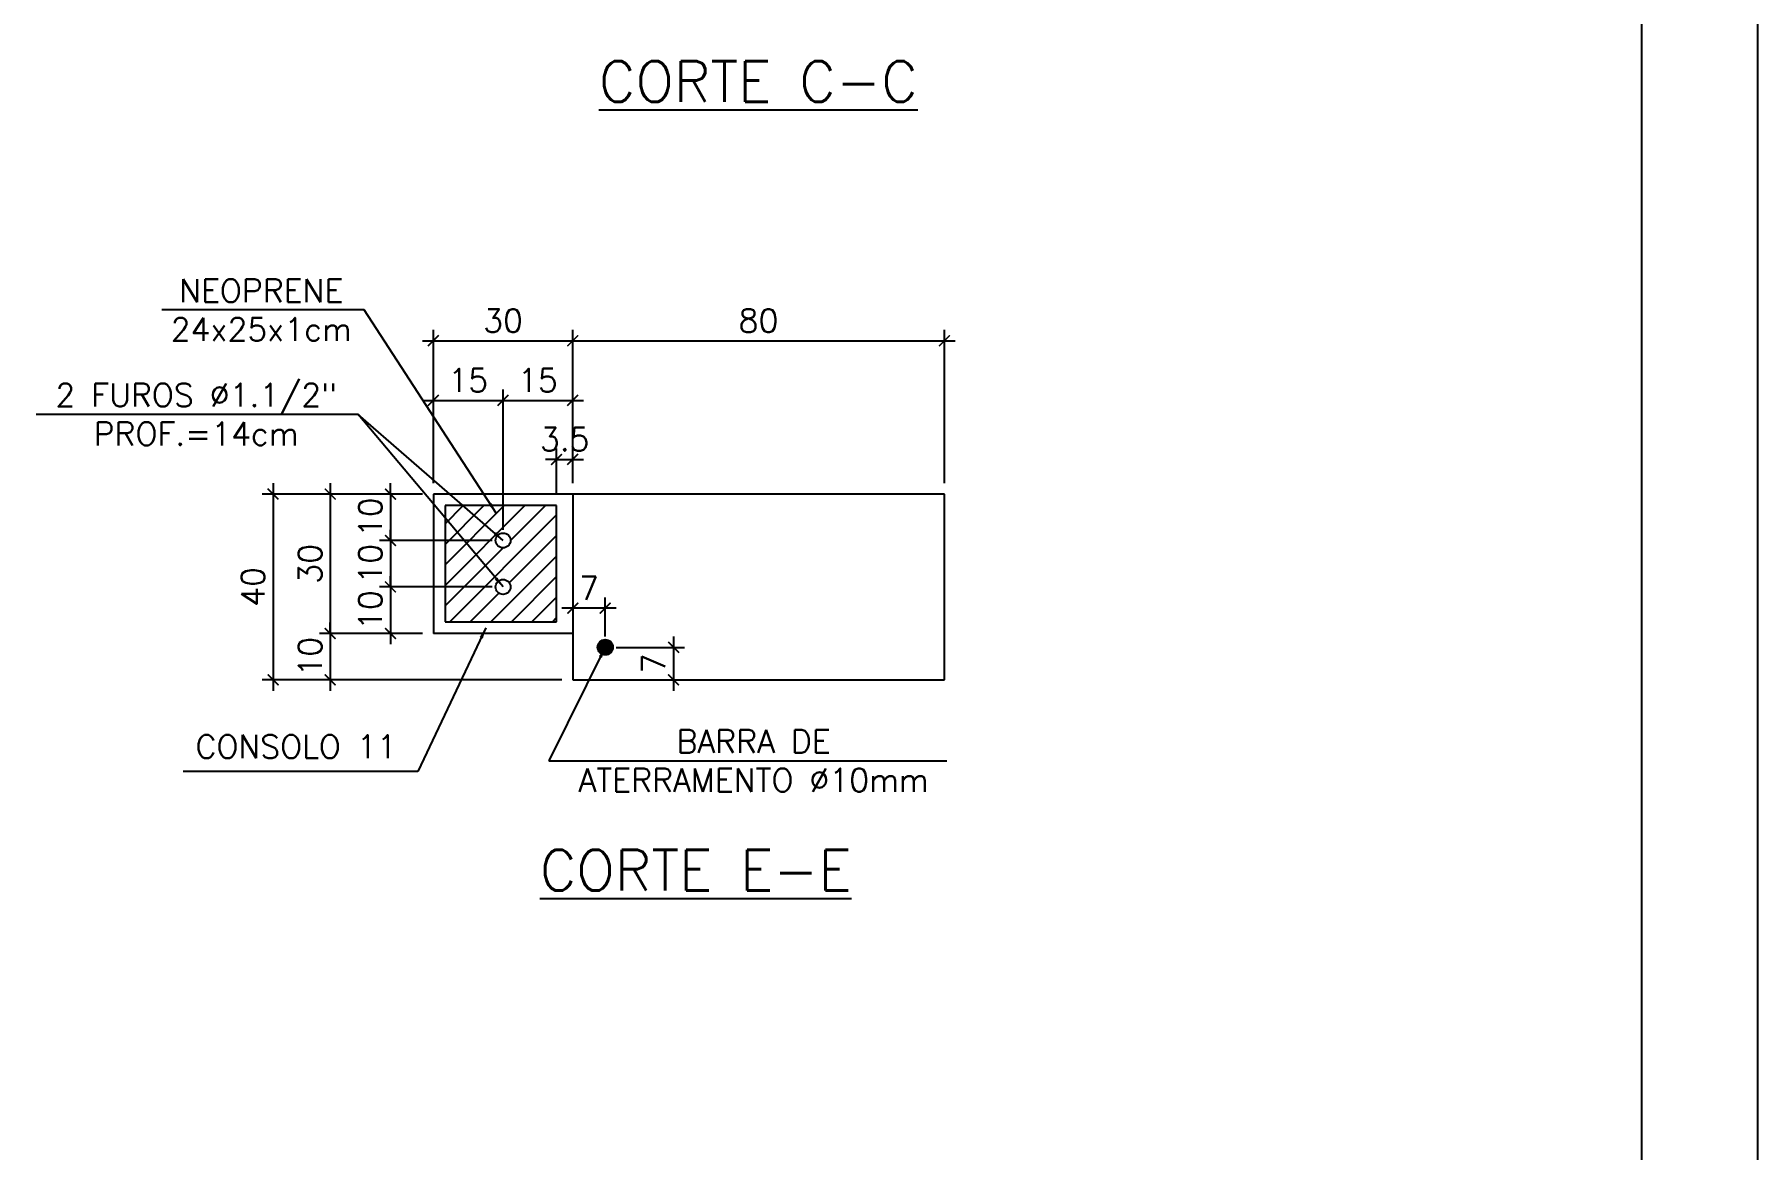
# Model space of a CAD drawing. Header units: centimetres. Extents: x 1658 to 19651, y 8082 to 11444.
# Drawn here: x 5401 to 6513, y 9991 to 10711 of the extents above; entities that cross this region are included whole.
import ezdxf

# ---------------------------------------------------------------- set-up
doc = ezdxf.new("R2010")
doc.units = ezdxf.units.CM
doc.header["$LTSCALE"] = 50
doc.header["$MEASUREMENT"] = 0
doc.header["$PDMODE"] = 67
for name, color, linetype in [('COTAS-PRECON', 1, 'Continuous'), ('FORMATO-PRECON', 2, 'Continuous'), ('HACHURAS-PRECON', 1, 'Continuous'), ('LINHA-01-PRECON', 1, 'Continuous'), ('LINHA-02-PRECON', 2, 'Continuous'), ('LINHA-03-PRECON', 3, 'Continuous'), ('LINHA-04-PRECON', 4, 'Continuous'), ('填充', 7, 'Continuous')]:
    doc.layers.add(name, color=color, linetype=linetype)
doc.styles.get("Standard").update_dxf_attribs({"font": 'romans.shx'})
doc.dimstyles.new('ESC75-25', dxfattribs={"dimscale": 0, "dimtxt": 15, "dimasz": 7, "dimexe": 7, "dimexo": 7, "dimgap": 5.5, "dimtad": 1, "dimdec": 1, "dimlfac": 0.333333, "dimdsep": 46, "dimtxsty": 'Standard', "dimblk": 'ARCHTICK', "dimcen": 0.1, "dimdle": 7, "dimclrd": 256, "dimclre": 256, "dimclrt": 2, "dimadec": 0, "dimazin": 0, "dimtfac": 1, "dimtdec": 1, "dimtix": 1, "dimtmove": 2, "dimatfit": 3, "dimfxl": 1, "dimarcsym": 0})
doc.dimstyles.new('ESC75-75', dxfattribs={"dimscale": 0, "dimtxt": 15, "dimasz": 7, "dimexe": 7, "dimexo": 7, "dimgap": 5.5, "dimtad": 1, "dimdec": 1, "dimdsep": 46, "dimtxsty": 'Standard', "dimblk": 'ARCHTICK', "dimcen": 0.1, "dimdle": 7, "dimclrd": 256, "dimclre": 256, "dimclrt": 2, "dimadec": 0, "dimazin": 0, "dimtfac": 1, "dimtdec": 1, "dimtix": 1, "dimtmove": 2, "dimatfit": 3, "dimfxl": 1, "dimarcsym": 0})

# ---------------------------------------------------------------- blocks, each defined once
blk = doc.blocks.new('A$C2E607E54')
at = {"layer": 'FORMATO-PRECON'}
blk.add_lwpolyline([(0, 4200), (2970, 4200), (2970, 0), (0, 0)], close=True, dxfattribs=at)
at = {"layer": 'FORMATO-PRECON', "color": 6}
blk.add_lwpolyline([(100, 3950), (2870, 3950), (2870, 100), (100, 100)], close=True, dxfattribs=at)
blk = doc.blocks.new('_ArchTick')
at = {"color": 0, "linetype": 'ByBlock', "const_width": 0.15}
blk.add_lwpolyline([(-0.5, -0.5), (0.5, 0.5)], dxfattribs=at)
blk = doc.blocks.new('*D124')
at = {"layer": 'Defpoints', "color": 0, "transparency": 16777216}
for p in [(5748.3, 10513.5), (5658.3, 10414.5), (5748.3, 10414.5)]:
    blk.add_point(p, dxfattribs=at)
at = {"layer": 'LINHA-01-PRECON', "lineweight": -2, "transparency": 16777216}
for p, q in [((5658.3, 10421.5), (5658.3, 10520.5)), ((5748.3, 10421.5), (5748.3, 10520.5)), ((5651.3, 10513.5), (5755.3, 10513.5))]:
    blk.add_line(p, q, dxfattribs=at)
at = {"layer": 'LINHA-01-PRECON', "lineweight": -2, "transparency": 16777216, "xscale": 7, "yscale": 7, "zscale": 7, "rotation": 180}
blk.add_blockref('_ArchTick', (5658.3, 10513.5), dxfattribs=at)
at = {"layer": 'LINHA-01-PRECON', "lineweight": -2, "transparency": 16777216, "xscale": 7, "yscale": 7, "zscale": 7}
blk.add_blockref('_ArchTick', (5748.3, 10513.5), dxfattribs=at)
at = {"layer": 'LINHA-01-PRECON', "color": 2, "transparency": 16777216, "insert": (5703.3, 10526.5), "char_height": 15, "attachment_point": 5}
blk.add_mtext('30', dxfattribs=at)
blk = doc.blocks.new('*D125')
at = {"layer": 'Defpoints', "color": 0, "transparency": 16777216}
for p in [(5988.3, 10513.5), (5748.3, 10414.5), (5988.3, 10414.5)]:
    blk.add_point(p, dxfattribs=at)
at = {"layer": 'LINHA-01-PRECON', "lineweight": -2, "transparency": 16777216}
for p, q in [((5748.3, 10421.5), (5748.3, 10520.5)), ((5988.3, 10421.5), (5988.3, 10520.5)), ((5741.3, 10513.5), (5995.3, 10513.5))]:
    blk.add_line(p, q, dxfattribs=at)
at = {"layer": 'LINHA-01-PRECON', "lineweight": -2, "transparency": 16777216, "xscale": 7, "yscale": 7, "zscale": 7, "rotation": 180}
blk.add_blockref('_ArchTick', (5748.3, 10513.5), dxfattribs=at)
at = {"layer": 'LINHA-01-PRECON', "lineweight": -2, "transparency": 16777216, "xscale": 7, "yscale": 7, "zscale": 7}
blk.add_blockref('_ArchTick', (5988.3, 10513.5), dxfattribs=at)
at = {"layer": 'LINHA-01-PRECON', "color": 2, "transparency": 16777216, "insert": (5868.3, 10526.5), "char_height": 15, "attachment_point": 5}
blk.add_mtext('80', dxfattribs=at)
blk = doc.blocks.new('*D126')
at = {"layer": 'Defpoints', "color": 0, "transparency": 16777216}
for p in [(5703.3, 10475), (5658.3, 10414.5), (5703.3, 10384.5)]:
    blk.add_point(p, dxfattribs=at)
at = {"layer": 'LINHA-01-PRECON', "lineweight": -2, "transparency": 16777216}
for p, q in [((5658.3, 10421.5), (5658.3, 10482)), ((5703.3, 10391.5), (5703.3, 10482)), ((5651.3, 10475), (5710.3, 10475))]:
    blk.add_line(p, q, dxfattribs=at)
at = {"layer": 'LINHA-01-PRECON', "lineweight": -2, "transparency": 16777216, "xscale": 7, "yscale": 7, "zscale": 7, "rotation": 180}
blk.add_blockref('_ArchTick', (5658.3, 10475), dxfattribs=at)
at = {"layer": 'LINHA-01-PRECON', "lineweight": -2, "transparency": 16777216, "xscale": 7, "yscale": 7, "zscale": 7}
blk.add_blockref('_ArchTick', (5703.3, 10475), dxfattribs=at)
at = {"layer": 'LINHA-01-PRECON', "color": 2, "transparency": 16777216, "insert": (5680.8, 10488), "char_height": 15, "attachment_point": 5}
blk.add_mtext('15', dxfattribs=at)
blk = doc.blocks.new('*D127')
at = {"layer": 'Defpoints', "color": 0, "transparency": 16777216}
for p in [(5748.3, 10475), (5748.3, 10414.5), (5703.3, 10384.5)]:
    blk.add_point(p, dxfattribs=at)
at = {"layer": 'LINHA-01-PRECON', "lineweight": -2, "transparency": 16777216}
for p, q in [((5703.3, 10391.5), (5703.3, 10482)), ((5748.3, 10421.5), (5748.3, 10482)), ((5696.3, 10475), (5755.3, 10475))]:
    blk.add_line(p, q, dxfattribs=at)
at = {"layer": 'LINHA-01-PRECON', "lineweight": -2, "transparency": 16777216, "xscale": 7, "yscale": 7, "zscale": 7, "rotation": 180}
blk.add_blockref('_ArchTick', (5703.3, 10475), dxfattribs=at)
at = {"layer": 'LINHA-01-PRECON', "lineweight": -2, "transparency": 16777216, "xscale": 7, "yscale": 7, "zscale": 7}
blk.add_blockref('_ArchTick', (5748.3, 10475), dxfattribs=at)
at = {"layer": 'LINHA-01-PRECON', "color": 2, "transparency": 16777216, "insert": (5725.8, 10488), "char_height": 15, "attachment_point": 5}
blk.add_mtext('15', dxfattribs=at)
blk = doc.blocks.new('*D128')
at = {"layer": 'Defpoints', "color": 0, "transparency": 16777216}
for p in [(5748.3, 10436.9), (5748.3, 10414.5), (5737.8, 10407)]:
    blk.add_point(p, dxfattribs=at)
at = {"layer": 'LINHA-01-PRECON', "lineweight": -2, "transparency": 16777216}
for p, q in [((5737.8, 10436.9), (5730.8, 10436.9)), ((5737.8, 10414), (5737.8, 10443.9)), ((5737.8, 10436.9), (5748.3, 10436.9)), ((5748.3, 10421.5), (5748.3, 10443.9)), ((5748.3, 10436.9), (5755.3, 10436.9))]:
    blk.add_line(p, q, dxfattribs=at)
at = {"layer": 'LINHA-01-PRECON', "lineweight": -2, "transparency": 16777216, "xscale": 7, "yscale": 7, "zscale": 7}
blk.add_blockref('_ArchTick', (5737.8, 10436.9), dxfattribs=at)
at = {"layer": 'LINHA-01-PRECON', "lineweight": -2, "transparency": 16777216, "xscale": 7, "yscale": 7, "zscale": 7, "rotation": 180}
blk.add_blockref('_ArchTick', (5748.3, 10436.9), dxfattribs=at)
at = {"layer": 'LINHA-01-PRECON', "color": 2, "transparency": 16777216, "insert": (5743.1, 10449.9), "char_height": 15, "attachment_point": 5}
blk.add_mtext('3.5', dxfattribs=at)
blk = doc.blocks.new('*D129')
at = {"layer": 'Defpoints', "color": 0, "transparency": 16777216}
for p in [(5658.3, 10414.5), (5630.6, 10384.5), (5703.3, 10384.5)]:
    blk.add_point(p, dxfattribs=at)
at = {"layer": 'LINHA-01-PRECON', "lineweight": -2, "transparency": 16777216}
for p, q in [((5651.3, 10414.5), (5623.6, 10414.5)), ((5630.6, 10414.5), (5630.6, 10421.5)), ((5630.6, 10414.5), (5630.6, 10384.5)), ((5696.3, 10384.5), (5623.6, 10384.5)), ((5630.6, 10384.5), (5630.6, 10377.5))]:
    blk.add_line(p, q, dxfattribs=at)
at = {"layer": 'LINHA-01-PRECON', "lineweight": -2, "transparency": 16777216, "xscale": 7, "yscale": 7, "zscale": 7}
for p, rotation in [((5630.6, 10414.5), 270), ((5630.6, 10384.5), 90)]:
    blk.add_blockref('_ArchTick', p, dxfattribs=dict(at, rotation=rotation))
at = {"layer": 'LINHA-01-PRECON', "color": 2, "transparency": 16777216, "insert": (5617.6, 10399.5), "char_height": 15, "attachment_point": 5, "rotation": 90}
blk.add_mtext('10', dxfattribs=at)
blk = doc.blocks.new('*D130')
at = {"layer": 'Defpoints', "color": 0, "transparency": 16777216}
for p in [(5703.3, 10384.5), (5630.6, 10354.5), (5703.3, 10354.5)]:
    blk.add_point(p, dxfattribs=at)
at = {"layer": 'LINHA-01-PRECON', "lineweight": -2, "transparency": 16777216}
for p, q in [((5696.3, 10384.5), (5623.6, 10384.5)), ((5630.6, 10384.5), (5630.6, 10391.5)), ((5630.6, 10384.5), (5630.6, 10354.5)), ((5696.3, 10354.5), (5623.6, 10354.5)), ((5630.6, 10354.5), (5630.6, 10347.5))]:
    blk.add_line(p, q, dxfattribs=at)
at = {"layer": 'LINHA-01-PRECON', "lineweight": -2, "transparency": 16777216, "xscale": 7, "yscale": 7, "zscale": 7}
for p, rotation in [((5630.6, 10384.5), 270), ((5630.6, 10354.5), 90)]:
    blk.add_blockref('_ArchTick', p, dxfattribs=dict(at, rotation=rotation))
at = {"layer": 'LINHA-01-PRECON', "color": 2, "transparency": 16777216, "insert": (5617.6, 10369.5), "char_height": 15, "attachment_point": 5, "rotation": 90}
blk.add_mtext('10', dxfattribs=at)
blk = doc.blocks.new('*D131')
at = {"layer": 'Defpoints', "color": 0, "transparency": 16777216}
for p in [(5703.3, 10354.5), (5630.6, 10324.5), (5658.3, 10324.5)]:
    blk.add_point(p, dxfattribs=at)
at = {"layer": 'LINHA-01-PRECON', "lineweight": -2, "transparency": 16777216}
for p, q in [((5630.6, 10354.5), (5630.6, 10361.5)), ((5696.3, 10354.5), (5623.6, 10354.5)), ((5630.6, 10354.5), (5630.6, 10324.5)), ((5651.3, 10324.5), (5623.6, 10324.5)), ((5630.6, 10324.5), (5630.6, 10317.5))]:
    blk.add_line(p, q, dxfattribs=at)
at = {"layer": 'LINHA-01-PRECON', "lineweight": -2, "transparency": 16777216, "xscale": 7, "yscale": 7, "zscale": 7}
for p, rotation in [((5630.6, 10354.5), 270), ((5630.6, 10324.5), 90)]:
    blk.add_blockref('_ArchTick', p, dxfattribs=dict(at, rotation=rotation))
at = {"layer": 'LINHA-01-PRECON', "color": 2, "transparency": 16777216, "insert": (5617.6, 10339.5), "char_height": 15, "attachment_point": 5, "rotation": 90}
blk.add_mtext('10', dxfattribs=at)
blk = doc.blocks.new('*D132')
at = {"layer": 'Defpoints', "color": 0, "transparency": 16777216}
for p in [(5658.3, 10414.5), (5591.7, 10324.5), (5658.3, 10324.5)]:
    blk.add_point(p, dxfattribs=at)
at = {"layer": 'LINHA-01-PRECON', "lineweight": -2, "transparency": 16777216}
for p, q in [((5651.3, 10414.5), (5584.7, 10414.5)), ((5591.7, 10421.5), (5591.7, 10317.5)), ((5651.3, 10324.5), (5584.7, 10324.5))]:
    blk.add_line(p, q, dxfattribs=at)
at = {"layer": 'LINHA-01-PRECON', "lineweight": -2, "transparency": 16777216, "xscale": 7, "yscale": 7, "zscale": 7}
for p, rotation in [((5591.7, 10414.5), 90), ((5591.7, 10324.5), 270)]:
    blk.add_blockref('_ArchTick', p, dxfattribs=dict(at, rotation=rotation))
at = {"layer": 'LINHA-01-PRECON', "color": 2, "transparency": 16777216, "insert": (5578.7, 10369.5), "char_height": 15, "attachment_point": 5, "rotation": 90}
blk.add_mtext('30', dxfattribs=at)
blk = doc.blocks.new('*D133')
at = {"layer": 'Defpoints', "color": 0, "transparency": 16777216}
for p in [(5658.3, 10324.5), (5591.7, 10294.5), (5748.3, 10294.5)]:
    blk.add_point(p, dxfattribs=at)
at = {"layer": 'LINHA-01-PRECON', "lineweight": -2, "transparency": 16777216}
for p, q in [((5591.7, 10324.5), (5591.7, 10331.5)), ((5651.3, 10324.5), (5584.7, 10324.5)), ((5591.7, 10324.5), (5591.7, 10294.5)), ((5741.3, 10294.5), (5584.7, 10294.5)), ((5591.7, 10294.5), (5591.7, 10287.5))]:
    blk.add_line(p, q, dxfattribs=at)
at = {"layer": 'LINHA-01-PRECON', "lineweight": -2, "transparency": 16777216, "xscale": 7, "yscale": 7, "zscale": 7}
for p, rotation in [((5591.7, 10324.5), 270), ((5591.7, 10294.5), 90)]:
    blk.add_blockref('_ArchTick', p, dxfattribs=dict(at, rotation=rotation))
at = {"layer": 'LINHA-01-PRECON', "color": 2, "transparency": 16777216, "insert": (5578.7, 10309.5), "char_height": 15, "attachment_point": 5, "rotation": 90}
blk.add_mtext('10', dxfattribs=at)
blk = doc.blocks.new('*D134')
at = {"layer": 'Defpoints', "color": 0, "transparency": 16777216}
for p in [(5658.3, 10414.5), (5554.8, 10294.5), (5748.3, 10294.5)]:
    blk.add_point(p, dxfattribs=at)
at = {"layer": 'LINHA-01-PRECON', "lineweight": -2, "transparency": 16777216}
for p, q in [((5651.3, 10414.5), (5547.8, 10414.5)), ((5554.8, 10421.5), (5554.8, 10287.5)), ((5741.3, 10294.5), (5547.8, 10294.5))]:
    blk.add_line(p, q, dxfattribs=at)
at = {"layer": 'LINHA-01-PRECON', "lineweight": -2, "transparency": 16777216, "xscale": 7, "yscale": 7, "zscale": 7}
for p, rotation in [((5554.8, 10414.5), 90), ((5554.8, 10294.5), 270)]:
    blk.add_blockref('_ArchTick', p, dxfattribs=dict(at, rotation=rotation))
at = {"layer": 'LINHA-01-PRECON', "color": 2, "transparency": 16777216, "insert": (5541.8, 10354.5), "char_height": 15, "attachment_point": 5, "rotation": 90}
blk.add_mtext('40', dxfattribs=at)
blk = doc.blocks.new('*D159')
at = {"layer": 'Defpoints', "color": 0, "transparency": 16777216}
for p in [(5748.3, 10340.8), (5748.3, 10340.8), (5769.3, 10315.5)]:
    blk.add_point(p, dxfattribs=at)
at = {"layer": 'LINHA-01-PRECON', "lineweight": -2, "transparency": 16777216}
for p, q in [((5769.3, 10322.5), (5769.3, 10347.8)), ((5776.3, 10340.8), (5741.3, 10340.8))]:
    blk.add_line(p, q, dxfattribs=at)
at = {"layer": 'LINHA-01-PRECON', "lineweight": -2, "transparency": 16777216, "xscale": 7, "yscale": 7, "zscale": 7, "rotation": 180}
blk.add_blockref('_ArchTick', (5748.3, 10340.8), dxfattribs=at)
at = {"layer": 'LINHA-01-PRECON', "lineweight": -2, "transparency": 16777216, "xscale": 7, "yscale": 7, "zscale": 7}
blk.add_blockref('_ArchTick', (5769.3, 10340.8), dxfattribs=at)
at = {"layer": 'LINHA-01-PRECON', "color": 2, "transparency": 16777216, "insert": (5758.8, 10353.8), "char_height": 15, "attachment_point": 5}
blk.add_mtext('7', dxfattribs=at)
blk = doc.blocks.new('*D160')
at = {"layer": 'Defpoints', "color": 0, "transparency": 16777216}
for p in [(5769.3, 10315.5), (5813.4, 10294.5), (5813.4, 10294.5)]:
    blk.add_point(p, dxfattribs=at)
at = {"layer": 'LINHA-01-PRECON', "lineweight": -2, "transparency": 16777216}
for p, q in [((5776.3, 10315.5), (5820.4, 10315.5)), ((5813.4, 10322.5), (5813.4, 10287.5))]:
    blk.add_line(p, q, dxfattribs=at)
at = {"layer": 'LINHA-01-PRECON', "lineweight": -2, "transparency": 16777216, "xscale": 7, "yscale": 7, "zscale": 7}
for p, rotation in [((5813.4, 10315.5), 90), ((5813.4, 10294.5), 270)]:
    blk.add_blockref('_ArchTick', p, dxfattribs=dict(at, rotation=rotation))
at = {"layer": 'LINHA-01-PRECON', "color": 2, "transparency": 16777216, "insert": (5800.4, 10305), "char_height": 15, "attachment_point": 5, "rotation": 90}
blk.add_mtext('7', dxfattribs=at)

msp = doc.modelspace()

# ---------------------------------------------------------------- hatches: boundary and pattern name
at = {"layer": 'LINHA-04-PRECON'}
h = msp.add_hatch(color=256, dxfattribs=at)
h.dxf.hatch_style = 1
edge = h.paths.add_edge_path()
edge.add_arc((5769.32, 10315.54), 4.95, 0, 360)
at = {"layer": '填充'}
h = msp.add_hatch(dxfattribs=at)
h.set_pattern_fill('ANSI31', color=1, scale=75)
h.set_pattern_definition([(45, (7998.77, 10315.225), (-6.629126, 6.629126), [])])
h.paths.add_polyline_path([(5665.82, 10332.04), (5737.82, 10332.04), (5737.82, 10407.04), (5665.82, 10407.04)])
h.paths.add_polyline_path([(5708.12, 10354.54, -1), (5698.52, 10354.54, -1)], flags=16)
h.paths.add_polyline_path([(5698.52, 10384.54, -1), (5708.12, 10384.54, -1)], flags=16)

# ---------------------------------------------------------------- linework, layer by layer
at = {"layer": 'LINHA-02-PRECON'}
for p, q in [((5658.32, 10414.54), (5658.32, 10324.54)), ((5748.32, 10414.54), (5658.32, 10414.54)), ((5665.82, 10407.04), (5665.82, 10332.04)), ((5737.82, 10407.04), (5665.82, 10407.04)), ((5737.82, 10332.04), (5737.82, 10407.04)), ((5665.82, 10332.04), (5737.82, 10332.04)), ((5748.32, 10324.54), (5658.32, 10324.54))]:
    msp.add_line(p, q, dxfattribs=at)
for centre in [(5703.32, 10384.54), (5703.32, 10354.54)]:
    msp.add_circle(centre, 4.8, dxfattribs=at)
at = {"layer": 'LINHA-03-PRECON'}
for p, q in [((5988.32, 10414.54), (5748.32, 10414.54)), ((5748.32, 10414.54), (5748.32, 10294.54)), ((5988.32, 10294.54), (5988.32, 10414.54)), ((5748.32, 10294.54), (5988.32, 10294.54))]:
    msp.add_line(p, q, dxfattribs=at)
at = {"layer": 'LINHA-04-PRECON'}
msp.add_circle((5769.32, 10315.54), 4.95, dxfattribs=at)

# ---------------------------------------------------------------- block references
at = {"layer": 'HACHURAS-PRECON', "xscale": 0.7499999999999996, "yscale": 0.7499999999999996, "zscale": 0.7499999999999996}
msp.add_blockref('A$C2E607E54', (4285.86, 8293.94), dxfattribs=at)

# ---------------------------------------------------------------- texts
at = {"layer": 'COTAS-PRECON', "color": 2, "char_height": 15, "attachment_point": 5}
for s, insert in [('\\A1;NEOPRENE\\P24x25x1cm', (5547.2, 10533.36)), ('\\A1;2 FUROS %%C1.1/2"\\PPROF.=14cm', (5505.19, 10465.95)), ('\\A1;CONSOLO 11', (5569.67, 10251.44, 0.02)), ('BARRA DE\\PATERRAMENTO %%C10mm', (5865.12, 10242.31))]:
    msp.add_mtext(s, dxfattribs=dict(at, insert=insert))
at = {"layer": 'LINHA-01-PRECON', "color": 4, "char_height": 26.25, "attachment_point": 5}
for s, insert in [('{\\LCORTE C-C}', (5868.16, 10680.97, -0.02)), ('{\\LCORTE E-E}', (5827.71, 10171.6, -0.02))]:
    msp.add_mtext(s, dxfattribs=dict(at, insert=insert))

# ---------------------------------------------------------------- dimensions: what is measured, and where the dimension line sits
at = {"layer": 'LINHA-01-PRECON'}
for base, p1, p2, picture, middle in [((5748.32, 10513.47), (5658.32, 10414.54), (5748.32, 10414.54), '*D124', (5703.32, 10526.47)), ((5988.32, 10513.47), (5748.32, 10414.54), (5988.32, 10414.54), '*D125', (5868.32, 10526.47)), ((5703.32, 10474.96), (5658.32, 10414.54), (5703.32, 10384.54), '*D126', (5680.82, 10487.96)), ((5748.32, 10474.96), (5703.32, 10384.54), (5748.32, 10414.54), '*D127', (5725.82, 10487.96)), ((5748.32, 10436.87), (5737.82, 10407.04), (5748.32, 10414.54), '*D128', (5743.07, 10449.87)), ((5748.32, 10340.79), (5769.32, 10315.54), (5748.32, 10340.79), '*D159', (5758.82, 10353.79))]:
    dim = msp.add_linear_dim(base=base, p1=p1, p2=p2, dimstyle='ESC75-25', override={"dimscale": 1}, dxfattribs=at)
    dim.commit()
    dim.dimension.update_dxf_attribs({"geometry": picture, "text_midpoint": middle})
for base, p1, p2, picture, middle in [((5554.8, 10294.54), (5658.32, 10414.54), (5748.32, 10294.54), '*D134', (5541.8, 10354.54)), ((5591.66, 10324.54), (5658.32, 10414.54), (5658.32, 10324.54), '*D132', (5578.66, 10369.54)), ((5630.55, 10384.54), (5658.32, 10414.54), (5703.32, 10384.54), '*D129', (5617.55, 10399.54)), ((5630.55, 10354.54), (5703.32, 10384.54), (5703.32, 10354.54), '*D130', (5617.55, 10369.54)), ((5630.55, 10324.54), (5703.32, 10354.54), (5658.32, 10324.54), '*D131', (5617.55, 10339.54)), ((5591.66, 10294.54), (5658.32, 10324.54), (5748.32, 10294.54), '*D133', (5578.66, 10309.54)), ((5813.39, 10294.54), (5769.32, 10315.54), (5813.39, 10294.54), '*D160', (5800.39, 10305.04))]:
    dim = msp.add_linear_dim(base=base, p1=p1, p2=p2, angle=90, dimstyle='ESC75-25', override={"dimscale": 1}, dxfattribs=at)
    dim.commit()
    dim.dimension.update_dxf_attribs({"geometry": picture, "text_midpoint": middle})

# ---------------------------------------------------------------- leaders
at = {"layer": 'COTAS-PRECON'}
for points in [[(5698.9, 10402.15), (5613.64, 10533.36), (5482.89, 10533.36)], [(5703.32, 10354.54), (5609.72, 10465.95), (5401.83, 10465.95)], [(5692.23, 10328.02), (5648.31, 10235.45), (5496.64, 10235.45)], [(5769.32, 10315.54), (5732.78, 10242.31), (5989.94, 10242.31)]]:
    msp.add_leader(points, dimstyle='ESC75-75', override={"dimscale": 1}, dxfattribs=at)
at = {"layer": 'LINHA-01-PRECON'}
msp.add_leader([(5703.32, 10384.54), (5609.72, 10465.95)], dimstyle='ESC75-25', override={"dimscale": 1}, dxfattribs=at)

doc.saveas('drawing.dxf')
